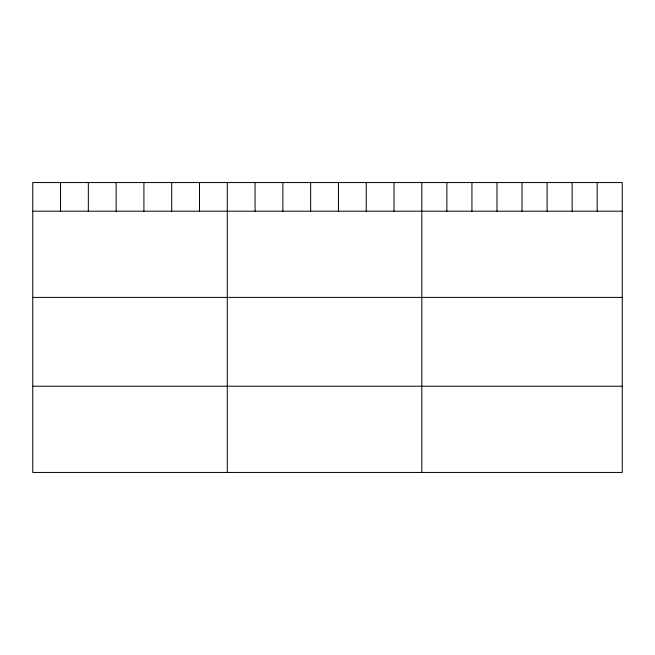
<?xml version="1.0" encoding="UTF-8"?>
<svg xmlns="http://www.w3.org/2000/svg" width="655" height="655" viewBox="0 0 655 655"><rect width="100%" height="100%" fill="white"/><g stroke="black" fill="none" stroke-linecap="round" stroke-linejoin="round"><path stroke-width="0.98" d="M622.25 211.18L622.25 472.443L32.75 472.443L32.75 182.557L622.25 182.557L622.25 211.18L32.75 211.18M32.75 297.395L622.25 297.395M32.75 386.221L622.25 386.221M597.196 182.557L597.196 211.18M572.142 182.557L572.142 211.18M547.089 182.557L547.089 211.18M522.035 182.557L522.035 211.18M496.981 182.557L496.981 211.18M471.927 182.557L471.927 211.18M446.874 182.557L446.874 211.18M421.82 182.557L421.82 472.443M394.032 182.557L394.032 211.18M366.235 182.557L366.235 211.18M338.447 182.557L338.447 211.18M310.658 182.557L310.658 211.18M282.87 182.557L282.87 211.18M255.073 182.557L255.073 211.18M227.285 182.557L227.285 472.443M199.497 182.557L199.497 211.18M171.7 182.557L171.7 211.18M143.912 182.557L143.912 211.18M116.123 182.557L116.123 211.18M88.335 182.557L88.335 211.18M60.538 182.557L60.538 211.18"/></g></svg>
